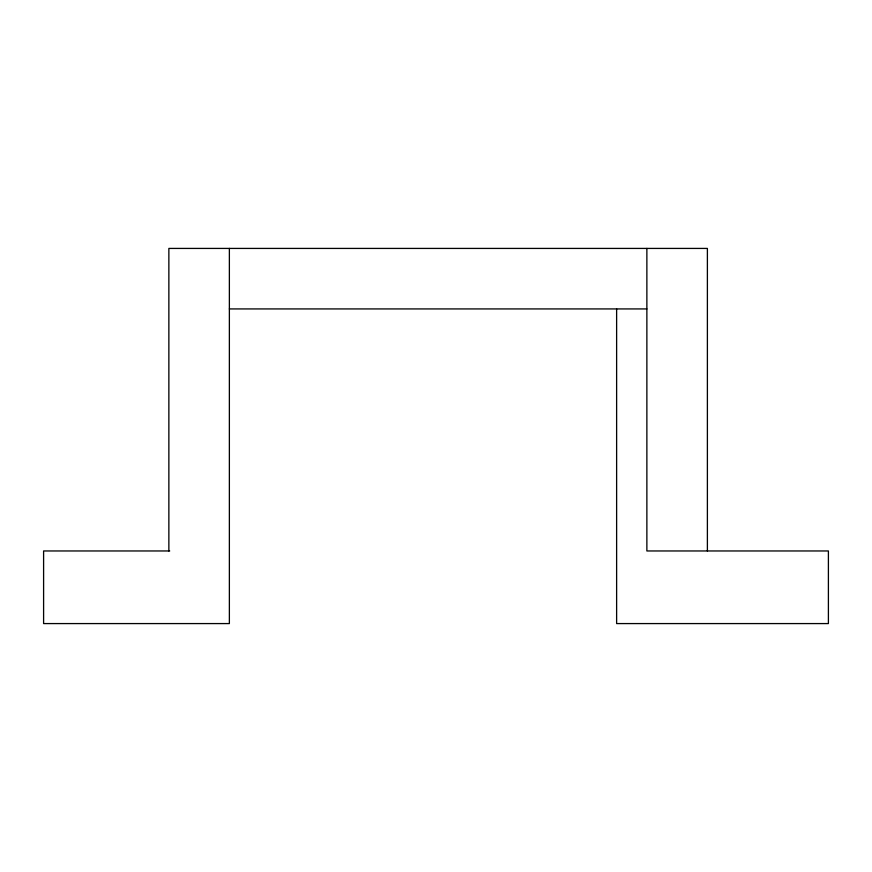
<?xml version="1.0" encoding="UTF-8"?>
<svg xmlns="http://www.w3.org/2000/svg" width="872" height="872" viewBox="0 0 872 872"><rect width="100%" height="100%" fill="white"/><g stroke="black" fill="none" stroke-linecap="round" stroke-linejoin="round"><path stroke-width="1.31" d="M229.369 308.928L646.871 308.928M169.713 550.962L43.6 550.962L43.6 623.578L229.369 623.578L229.369 248.422M707.388 550.962L707.388 248.422L168.863 248.422L168.863 550.962M646.871 248.422L646.871 550.962L828.4 550.962L828.4 623.578L616.624 623.578L616.624 308.928"/></g></svg>
